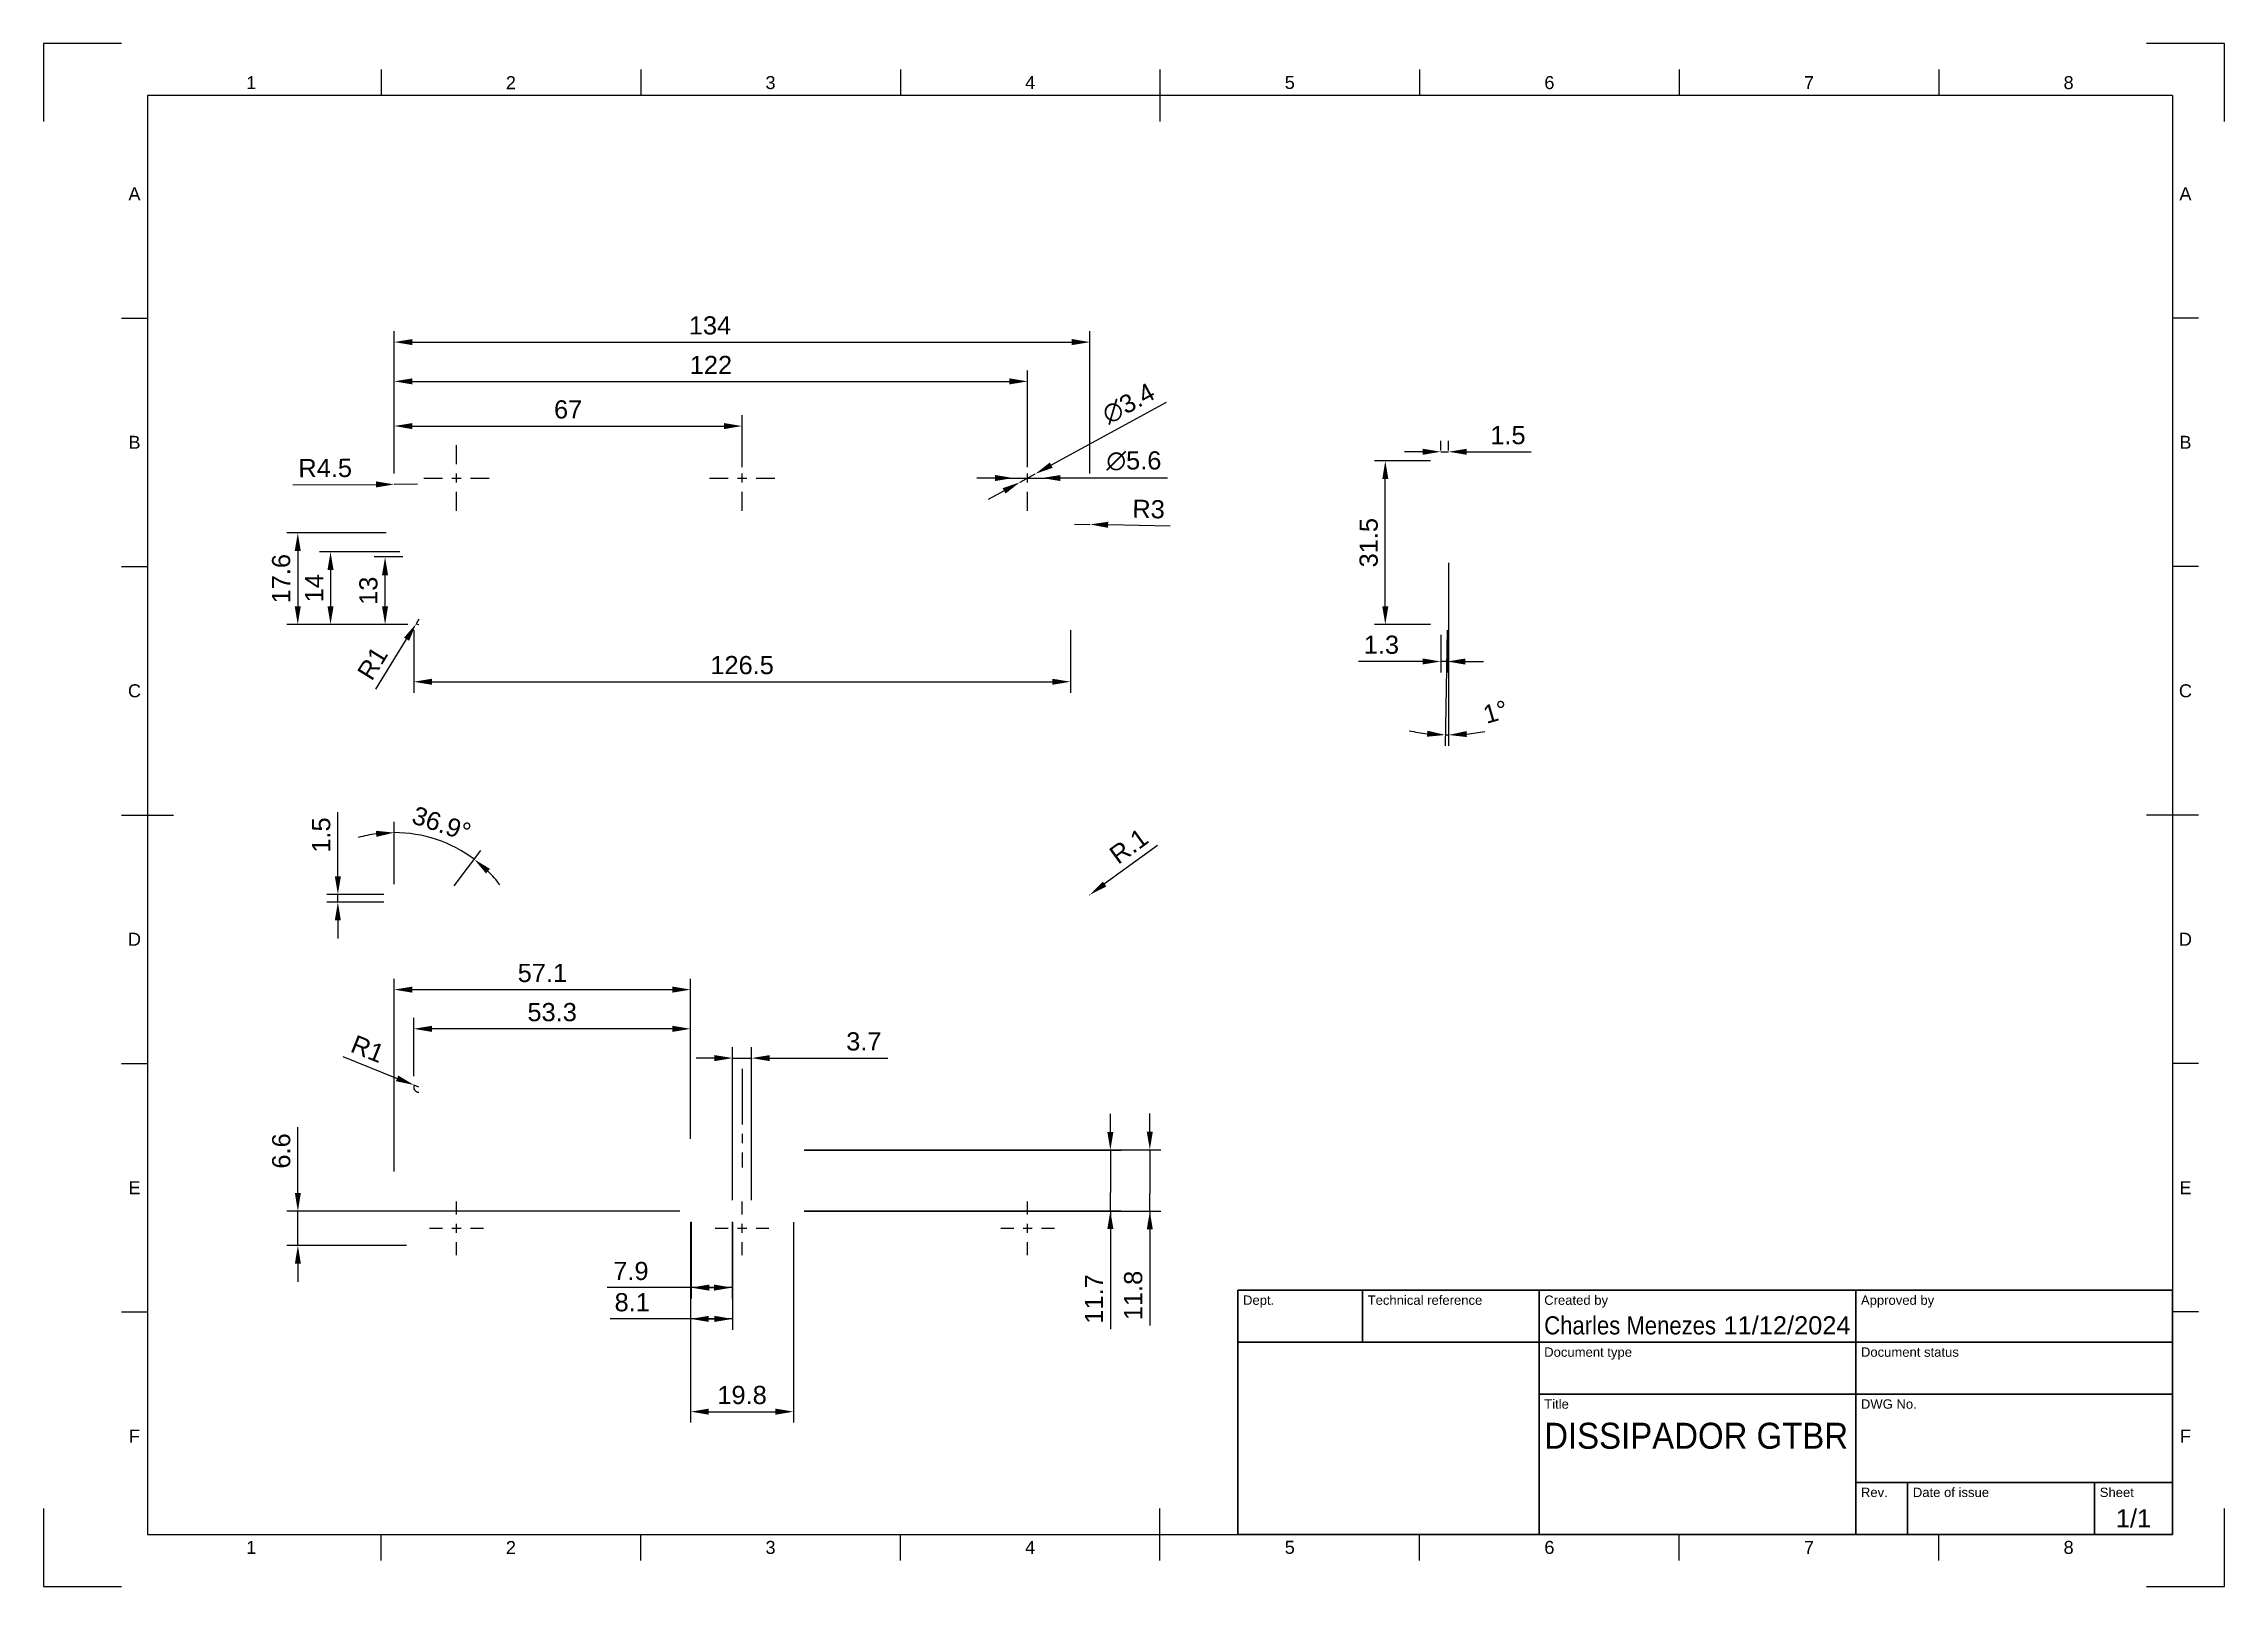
# Paper-space layout 'Folha1' of a CAD drawing. Header units: millimetres. Extents: x 0 to 420, y 0 to 297.
import ezdxf
from ezdxf.enums import TextEntityAlignment as Align

# ---------------------------------------------------------------- set-up
doc = ezdxf.new("R2010")
doc.units = ezdxf.units.MM
doc.header["$LTSCALE"] = 0.75
doc.linetypes.add('CENTER2', pattern=[28.575, 19.05, -3.175, 3.175, -3.175])
for name, color, linetype, lineweight in [('BORDER', 7, 'Continuous', 25), ('FD_Dimensions', 7, 'Continuous', 25), ('Smart Centers', 7, 'CENTER2', 25), ('TITLEBLOCK', 7, 'Continuous', 35)]:
    doc.layers.add(name, color=color, linetype=linetype, lineweight=lineweight)
doc.styles.add('FusionTitle', font='arial.ttf')
doc.styles.get("Standard").update_dxf_attribs({"font": 'arial.ttf'})
doc.dimstyles.new('Dim-ISO-25', dxfattribs={"dimtxt": 3.5, "dimasz": 3.5, "dimexe": 2.1, "dimexo": 2.1, "dimgap": 1.4, "dimtad": 1, "dimdec": 1, "dimzin": 12, "dimdsep": 46, "dimtxsty": 'Standard', "dimcen": 0, "dimadec": 1, "dimazin": 3, "dimtp": 0.1, "dimtm": 0.1, "dimtfac": 0.714286, "dimtdec": 1, "dimtmove": 0, "dimatfit": 3, "dimfxl": 1, "dimtzin": 12, "dimarcsym": 0})

# ---------------------------------------------------------------- blocks, each defined once
blk = doc.blocks.new('ISO_A3_SHEET')
at = {"layer": 'BORDER'}
for p, q in [((65, 292), (65, 287)), ((115, 292), (115, 287)), ((165, 292), (165, 287)), ((215, 292), (215, 282)), ((265, 292), (265, 287)), ((315, 292), (315, 287)), ((365, 292), (365, 287)), ((410, 287), (20, 287)), ((20, 287), (20, 10)), ((410, 287), (410, 10)), ((15, 244.16666), (20, 244.16666)), ((415, 244.16666), (410, 244.16666)), ((15, 196.33333), (20, 196.33333)), ((415, 196.33333), (410, 196.33333)), ((15, 148.5), (25, 148.5)), ((415, 148.5), (405, 148.5)), ((15, 100.66667), (20, 100.66667)), ((415, 100.66667), (410, 100.66667)), ((15, 52.83334), (20, 52.83334)), ((415, 52.83334), (410, 52.83334)), ((215, 5), (215, 15)), ((20, 10), (410, 10)), ((65, 5), (65, 10)), ((115, 5), (115, 10)), ((165, 5), (165, 10)), ((265, 5), (265, 10)), ((315, 5), (315, 10)), ((365, 5), (365, 10))]:
    blk.add_line(p, q, dxfattribs=at)
at = {"layer": 'Defpoints'}
for p, q in [((15, 297), (0, 297)), ((0, 297), (0, 282)), ((420, 297), (405, 297)), ((420, 282), (420, 297)), ((0, 15), (0, 0)), ((420, 0), (420, 15)), ((0, 0), (15, 0)), ((405, 0), (420, 0))]:
    blk.add_line(p, q, dxfattribs=at)
at = {"layer": 'BORDER', "style": 'FusionTitle'}
for s, p in [('1', (40, 289.5)), ('2', (90, 289.5)), ('3', (140, 289.5)), ('4', (190, 289.5)), ('5', (240, 289.5)), ('6', (290, 289.5)), ('7', (340, 289.5)), ('8', (390, 289.5)), ('A', (17.5, 268.08333)), ('A', (412.5, 268.08333)), ('B', (17.5, 220.25)), ('B', (412.5, 220.25)), ('C', (17.5, 172.41667)), ('C', (412.5, 172.41667)), ('D', (17.5, 124.58334)), ('D', (412.5, 124.58334)), ('E', (17.5, 76.75001)), ('E', (412.5, 76.75001)), ('F', (17.5, 28.91668)), ('F', (412.5, 28.91668)), ('1', (40, 7.5)), ('2', (90, 7.5)), ('3', (140, 7.5)), ('4', (190, 7.5)), ('5', (240, 7.5)), ('6', (290, 7.5)), ('7', (340, 7.5)), ('8', (390, 7.5))]:
    blk.add_text(s, height=2.5, dxfattribs=at).set_placement(p, align=Align.MIDDLE)
blk = doc.blocks.new('ISO_TITLEBLOCK')
at = {"layer": 'TITLEBLOCK'}
for p, q in [((0, 47), (-180, 47)), ((-180, 47), (-180, 0)), ((-156, 37), (-156, 47)), ((-122, 0), (-122, 47)), ((-61, 0), (-61, 47)), ((0, 0), (0, 47)), ((-180, 37), (0, 37)), ((-122, 27), (0, 27)), ((-61, 10), (0, 10)), ((-51, 0), (-51, 10)), ((-15, 0), (-15, 10)), ((-180, 0), (0, 0))]:
    blk.add_line(p, q, dxfattribs=at)
at = {"layer": 'TITLEBLOCK', "style": 'FusionTitle'}
for s, p in [('Dept.', (-179, 46)), ('Technical reference', (-155, 46)), ('Created by', (-121, 46)), ('Approved by', (-60, 46)), ('Document type', (-121, 36)), ('Document status', (-60, 36)), ('Title', (-121, 26)), ('DWG No.', (-60, 26)), ('Rev.', (-60, 9)), ('Date of issue', (-50, 9)), ('Sheet', (-14, 9))]:
    blk.add_text(s, height=1.8, dxfattribs=at).set_placement(p, align=Align.TOP_LEFT)
for tag, height, p in [('DEPT', 3.5, (-179, 42)), ('TECHNICAL_REFERENCE', 3.5, (-155, 42)), ('CREATED_BY', 3.5, (-121, 42)), ('APPROVED_BY', 3.5, (-60, 42)), ('DOCUMENT_TYPE', 3.5, (-121, 32)), ('DOCUMENT_STATUS', 3.5, (-60, 32)), ('TITLE_1', 5, (-121, 21.5)), ('TITLE_2', 5, (-121, 14)), ('TITLE_3', 5, (-121, 6.5)), ('DATE_OF_ISSUE', 3.5, (-50, 5))]:
    blk.add_attdef(tag, text='', height=height, dxfattribs=at).set_placement(p, align=Align.TOP_LEFT)
for tag, p in [('CREATED_DATE', (-62, 42)), ('APPROVED_DATE', (-0.99, 42))]:
    blk.add_attdef(tag, text='', height=3.5, dxfattribs=at).set_placement(p, align=Align.TOP_RIGHT)
for tag, height, p in [('DRAWING_NUMBER', 5, (-30.5, 19.75)), ('REV', 3.5, (-56, 4.85)), ('SHEET', 3.5, (-7.5, 4.85))]:
    blk.add_attdef(tag, text='', height=height, dxfattribs=at).set_placement(p, align=Align.TOP_CENTER)
blk = doc.blocks.new('*D33')
at = {"layer": 'Defpoints', "color": 0, "transparency": 16777216}
for p in [(201.52, 239.54), (67.52, 212.17), (201.52, 212.17)]:
    blk.add_point(p, dxfattribs=at)
at = {"layer": 'FD_Dimensions', "color": 0, "lineweight": -2, "transparency": 16777216}
for p, q in [((67.52, 214.27), (67.52, 241.64)), ((71.02, 239.54), (198.02, 239.54)), ((201.52, 214.27), (201.52, 241.64))]:
    blk.add_line(p, q, dxfattribs=at)
at = {"layer": 'FD_Dimensions', "color": 0, "transparency": 16777216}
for points in [[(71.02, 240.13), (71.02, 238.96), (67.52, 239.54)], [(198.02, 240.13), (198.02, 238.96), (201.52, 239.54)]]:
    blk.add_solid(points, dxfattribs=at)
at = {"layer": 'FD_Dimensions', "color": 0, "transparency": 16777216, "insert": (128.34, 242.73), "char_height": 3.5, "attachment_point": 5}
blk.add_mtext('134', dxfattribs=at)
blk = doc.blocks.new('*D34')
at = {"layer": 'Defpoints', "color": 0, "transparency": 16777216}
for p in [(258.4, 216.67), (269.19, 216.67), (269.19, 185.17)]:
    blk.add_point(p, dxfattribs=at)
at = {"layer": 'FD_Dimensions', "color": 0, "lineweight": -2, "transparency": 16777216}
for p, q in [((267.09, 216.67), (256.3, 216.67)), ((258.4, 188.67), (258.4, 213.17)), ((267.09, 185.17), (256.3, 185.17))]:
    blk.add_line(p, q, dxfattribs=at)
at = {"layer": 'FD_Dimensions', "color": 0, "transparency": 16777216}
for points in [[(257.82, 213.17), (258.98, 213.17), (258.4, 216.67)], [(257.82, 188.67), (258.98, 188.67), (258.4, 185.17)]]:
    blk.add_solid(points, dxfattribs=at)
at = {"layer": 'FD_Dimensions', "color": 0, "transparency": 16777216, "insert": (255.21, 200.92), "char_height": 3.5, "attachment_point": 5, "rotation": 90}
blk.add_mtext('31.5', dxfattribs=at)
blk = doc.blocks.new('*D35')
at = {"layer": 'Defpoints', "color": 0, "transparency": 16777216}
for p in [(56.67, 133.2), (67.62, 133.2), (67.62, 131.7)]:
    blk.add_point(p, dxfattribs=at)
at = {"layer": 'FD_Dimensions', "color": 0, "lineweight": -2, "transparency": 16777216}
for p, q in [((56.67, 136.7), (56.67, 149.07)), ((65.52, 133.2), (54.57, 133.2)), ((65.52, 131.7), (54.57, 131.7)), ((56.67, 131.7), (56.67, 133.2)), ((56.67, 128.2), (56.67, 124.7))]:
    blk.add_line(p, q, dxfattribs=at)
at = {"layer": 'FD_Dimensions', "color": 0, "transparency": 16777216}
for points in [[(56.08, 136.7), (57.25, 136.7), (56.67, 133.2)], [(56.08, 128.2), (57.25, 128.2), (56.67, 131.7)]]:
    blk.add_solid(points, dxfattribs=at)
at = {"layer": 'FD_Dimensions', "color": 0, "transparency": 16777216, "insert": (53.48, 144.64), "char_height": 3.5, "attachment_point": 5, "rotation": 90}
blk.add_mtext('1.5', dxfattribs=at)
blk = doc.blocks.new('*D37')
at = {"layer": 'Defpoints', "color": 0, "transparency": 16777216}
for p in [(186.72, 213.37), (192.32, 213.37)]:
    blk.add_point(p, dxfattribs=at)
at = {"layer": 'FD_Dimensions', "color": 0, "lineweight": -2, "transparency": 16777216}
for p, q in [((183.22, 213.37), (179.72, 213.37)), ((186.72, 213.37), (192.32, 213.37)), ((216.47, 213.36), (195.82, 213.37))]:
    blk.add_line(p, q, dxfattribs=at)
at = {"layer": 'FD_Dimensions', "color": 0, "transparency": 16777216}
for points in [[(183.22, 213.96), (183.22, 212.79), (186.72, 213.37)], [(195.82, 213.95), (195.82, 212.79), (192.32, 213.37)]]:
    blk.add_solid(points, dxfattribs=at)
at = {"layer": 'FD_Dimensions', "color": 0, "transparency": 16777216, "insert": (209.98, 216.65), "char_height": 3.5, "attachment_point": 5, "rotation": 359.9843}
blk.add_mtext('∅5.6', dxfattribs=at)
blk = doc.blocks.new('*D40')
at = {"layer": 'Defpoints', "color": 0, "transparency": 16777216}
for p in [(71.74, 185.32), (72.27, 186.17)]:
    blk.add_point(p, dxfattribs=at)
at = {"layer": 'FD_Dimensions', "color": 0, "lineweight": -2, "transparency": 16777216}
for p, q in [((72.27, 186.17), (71.74, 185.32)), ((63.99, 172.75), (69.91, 182.34))]:
    blk.add_line(p, q, dxfattribs=at)
blk.add_arc((72.27, 186.17), 1, 238.3218, 270, dxfattribs=at)
at = {"layer": 'FD_Dimensions', "color": 0, "transparency": 16777216}
blk.add_solid([(69.41, 182.65), (70.4, 182.04), (71.74, 185.32)], dxfattribs=at)
at = {"layer": 'FD_Dimensions', "color": 0, "transparency": 16777216, "insert": (63.34, 177.72), "char_height": 3.5, "attachment_point": 5, "rotation": 58.3218}
blk.add_mtext('R1', dxfattribs=at)
blk = doc.blocks.new('*D42')
at = {"layer": 'Defpoints', "color": 0, "transparency": 16777216}
for p in [(71.34, 96.51), (72.27, 96.13)]:
    blk.add_point(p, dxfattribs=at)
at = {"layer": 'FD_Dimensions', "color": 0, "lineweight": -2, "transparency": 16777216}
for p, q in [((57.63, 101.99), (68.09, 97.8)), ((72.27, 96.13), (71.34, 96.51))]:
    blk.add_line(p, q, dxfattribs=at)
blk.add_arc((72.27, 96.13), 1, 158.2075, 270, dxfattribs=at)
at = {"layer": 'FD_Dimensions', "color": 0, "transparency": 16777216}
blk.add_solid([(68.31, 98.35), (67.87, 97.26), (71.34, 96.51)], dxfattribs=at)
at = {"layer": 'FD_Dimensions', "color": 0, "transparency": 16777216, "insert": (62.41, 103.48), "char_height": 3.5, "attachment_point": 5, "rotation": 338.2075}
blk.add_mtext('R1', dxfattribs=at)
blk = doc.blocks.new('*D43')
at = {"layer": 'Defpoints', "color": 0, "transparency": 16777216}
for p in [(189.52, 231.98), (67.52, 212.17), (189.52, 213.37)]:
    blk.add_point(p, dxfattribs=at)
at = {"layer": 'FD_Dimensions', "color": 0, "lineweight": -2, "transparency": 16777216}
for p, q in [((67.52, 214.27), (67.52, 234.08)), ((71.02, 231.98), (186.02, 231.98)), ((189.52, 215.47), (189.52, 234.08))]:
    blk.add_line(p, q, dxfattribs=at)
at = {"layer": 'FD_Dimensions', "color": 0, "transparency": 16777216}
for points in [[(71.02, 232.56), (71.02, 231.4), (67.52, 231.98)], [(186.02, 232.56), (186.02, 231.4), (189.52, 231.98)]]:
    blk.add_solid(points, dxfattribs=at)
at = {"layer": 'FD_Dimensions', "color": 0, "transparency": 16777216, "insert": (128.52, 235.14), "char_height": 3.5, "attachment_point": 5}
blk.add_mtext('122', dxfattribs=at)
blk = doc.blocks.new('*D44')
at = {"layer": 'Defpoints', "color": 0, "transparency": 16777216}
for p in [(134.52, 223.38), (67.52, 212.17), (134.52, 213.37)]:
    blk.add_point(p, dxfattribs=at)
at = {"layer": 'FD_Dimensions', "color": 0, "lineweight": -2, "transparency": 16777216}
for p, q in [((67.52, 214.27), (67.52, 225.48)), ((71.02, 223.38), (131.02, 223.38)), ((134.52, 215.47), (134.52, 225.48))]:
    blk.add_line(p, q, dxfattribs=at)
at = {"layer": 'FD_Dimensions', "color": 0, "transparency": 16777216}
for points in [[(71.02, 223.96), (71.02, 222.79), (67.52, 223.38)], [(131.02, 223.96), (131.02, 222.79), (134.52, 223.38)]]:
    blk.add_solid(points, dxfattribs=at)
at = {"layer": 'FD_Dimensions', "color": 0, "transparency": 16777216, "insert": (101.02, 226.56), "char_height": 3.5, "attachment_point": 5}
blk.add_mtext('67', dxfattribs=at)
blk = doc.blocks.new('*D47')
at = {"layer": 'Defpoints', "color": 0, "transparency": 16777216}
for p in [(71.27, 186.17), (197.77, 186.17), (197.77, 174.15)]:
    blk.add_point(p, dxfattribs=at)
at = {"layer": 'FD_Dimensions', "color": 0, "lineweight": -2, "transparency": 16777216}
for p, q in [((71.27, 184.07), (71.27, 172.05)), ((197.77, 184.07), (197.77, 172.05)), ((74.77, 174.15), (194.27, 174.15))]:
    blk.add_line(p, q, dxfattribs=at)
at = {"layer": 'FD_Dimensions', "color": 0, "transparency": 16777216}
for points in [[(74.77, 174.73), (74.77, 173.57), (71.27, 174.15)], [(194.27, 174.73), (194.27, 173.57), (197.77, 174.15)]]:
    blk.add_solid(points, dxfattribs=at)
at = {"layer": 'FD_Dimensions', "color": 0, "transparency": 16777216, "insert": (134.52, 177.34), "char_height": 3.5, "attachment_point": 5}
blk.add_mtext('126.5', dxfattribs=at)
blk = doc.blocks.new('*D48')
at = {"layer": 'Defpoints', "color": 0, "transparency": 16777216}
for p in [(124.61, 72.22), (144.43, 72.22), (144.43, 33.63)]:
    blk.add_point(p, dxfattribs=at)
at = {"layer": 'FD_Dimensions', "color": 0, "lineweight": -2, "transparency": 16777216}
for p, q in [((124.61, 70.12), (124.61, 31.53)), ((144.43, 70.12), (144.43, 31.53)), ((128.11, 33.63), (140.93, 33.63))]:
    blk.add_line(p, q, dxfattribs=at)
at = {"layer": 'FD_Dimensions', "color": 0, "transparency": 16777216}
for points in [[(128.11, 34.22), (128.11, 33.05), (124.61, 33.63)], [(140.93, 34.22), (140.93, 33.05), (144.43, 33.63)]]:
    blk.add_solid(points, dxfattribs=at)
at = {"layer": 'FD_Dimensions', "color": 0, "transparency": 16777216, "insert": (134.52, 36.82), "char_height": 3.5, "attachment_point": 5}
blk.add_mtext('19.8', dxfattribs=at)
blk = doc.blocks.new('*D51')
at = {"layer": 'Defpoints', "color": 0, "transparency": 16777216}
for p in [(136.36, 101.7), (132.68, 72.22), (136.36, 72.22)]:
    blk.add_point(p, dxfattribs=at)
at = {"layer": 'FD_Dimensions', "color": 0, "lineweight": -2, "transparency": 16777216}
for p, q in [((129.18, 101.7), (125.68, 101.7)), ((132.68, 74.32), (132.68, 103.8)), ((132.68, 101.7), (136.36, 101.7)), ((136.36, 74.32), (136.36, 103.8)), ((139.86, 101.7), (162.56, 101.7))]:
    blk.add_line(p, q, dxfattribs=at)
at = {"layer": 'FD_Dimensions', "color": 0, "transparency": 16777216}
for points in [[(129.18, 102.28), (129.18, 101.11), (132.68, 101.7)], [(139.86, 102.28), (139.86, 101.11), (136.36, 101.7)]]:
    blk.add_solid(points, dxfattribs=at)
at = {"layer": 'FD_Dimensions', "color": 0, "transparency": 16777216, "insert": (157.97, 104.89), "char_height": 3.5, "attachment_point": 5}
blk.add_mtext('3.7', dxfattribs=at)
blk = doc.blocks.new('*U372')
at = {"layer": 'Smart Centers', "color": 0, "ltscale": 0.75, "transparency": 16777216}
for p, q in [((0, 2.68), (0, 6.3)), ((-6.3, 0), (-2.68, 0)), ((2.68, 0), (6.3, 0)), ((0, -6.3), (0, -2.68))]:
    blk.add_line(p, q, dxfattribs=at)
at = {"layer": 'Smart Centers', "color": 0, "linetype": 'Continuous', "ltscale": 0.75, "transparency": 16777216}
for p, q in [((-0.89, 0), (0.89, 0)), ((0, -0.89), (0, 0.89))]:
    blk.add_line(p, q, dxfattribs=at)
blk = doc.blocks.new('*U373')
at = {"layer": 'Smart Centers', "color": 0, "ltscale": 0.75, "transparency": 16777216}
for p, q in [((0, 2.68), (0, 6.3)), ((-6.3, 0), (-2.68, 0)), ((2.68, 0), (6.3, 0)), ((0, -6.3), (0, -2.68))]:
    blk.add_line(p, q, dxfattribs=at)
at = {"layer": 'Smart Centers', "color": 0, "linetype": 'Continuous', "ltscale": 0.75, "transparency": 16777216}
for p, q in [((-0.89, 0), (0.89, 0)), ((0, -0.89), (0, 0.89))]:
    blk.add_line(p, q, dxfattribs=at)
blk = doc.blocks.new('*U374')
at = {"layer": 'Smart Centers', "color": 0, "ltscale": 0.75, "transparency": 16777216}
for p, q in [((0, 2.68), (0, 6.3)), ((-6.3, 0), (-2.68, 0)), ((2.68, 0), (6.3, 0)), ((0, -6.3), (0, -2.68))]:
    blk.add_line(p, q, dxfattribs=at)
at = {"layer": 'Smart Centers', "color": 0, "linetype": 'Continuous', "ltscale": 0.75, "transparency": 16777216}
for p, q in [((-0.89, 0), (0.89, 0)), ((0, -0.89), (0, 0.89))]:
    blk.add_line(p, q, dxfattribs=at)
blk = doc.blocks.new('*D375')
at = {"layer": 'Defpoints', "color": 0, "transparency": 16777216}
for p in [(198.52, 204.51), (201.52, 204.44)]:
    blk.add_point(p, dxfattribs=at)
at = {"layer": 'FD_Dimensions', "color": 0, "lineweight": -2, "transparency": 16777216}
for p, q in [((198.52, 204.51), (201.52, 204.44)), ((216.96, 204.1), (205.02, 204.36))]:
    blk.add_line(p, q, dxfattribs=at)
at = {"layer": 'FD_Dimensions', "color": 0, "transparency": 16777216}
blk.add_solid([(205.03, 204.95), (205, 203.78), (201.52, 204.44)], dxfattribs=at)
at = {"layer": 'FD_Dimensions', "color": 0, "transparency": 16777216, "insert": (212.81, 207.38), "char_height": 3.5, "attachment_point": 5, "rotation": 358.712}
blk.add_mtext('R3', dxfattribs=at)
blk = doc.blocks.new('*D376')
at = {"layer": 'Defpoints', "color": 0, "transparency": 16777216}
for p in [(201.42, 133.1), (201.5, 133.16)]:
    blk.add_point(p, dxfattribs=at)
at = {"layer": 'FD_Dimensions', "color": 0, "lineweight": -2, "transparency": 16777216}
for p, q in [((214.54, 142.65), (204.33, 135.22)), ((201.42, 133.1), (201.5, 133.16))]:
    blk.add_line(p, q, dxfattribs=at)
at = {"layer": 'FD_Dimensions', "color": 0, "transparency": 16777216}
blk.add_solid([(203.99, 135.69), (204.67, 134.75), (201.5, 133.16)], dxfattribs=at)
at = {"layer": 'FD_Dimensions', "color": 0, "transparency": 16777216, "insert": (208.99, 142.52), "char_height": 3.5, "attachment_point": 5, "rotation": 36.0636}
blk.add_mtext('R.1', dxfattribs=at)
blk = doc.blocks.new('*D377')
at = {"layer": 'Defpoints', "color": 0, "transparency": 16777216}
for p in [(78.2, 142.79), (67.52, 133.1), (67.52, 131.8), (76.72, 131.7), (77.84, 133.2)]:
    blk.add_point(p, dxfattribs=at)
at = {"layer": 'FD_Dimensions', "color": 0, "lineweight": -2, "transparency": 16777216}
for p, q in [((67.52, 135.2), (67.52, 147.21)), ((79.1, 134.88), (84.19, 141.66))]:
    blk.add_line(p, q, dxfattribs=at)
for start, end in [(97.8154, 105.6308), (53.1301, 90), (37.4993, 45.3147)]:
    blk.add_arc((67.52, 119.43), 25.68, start, end, dxfattribs=at)
at = {"layer": 'FD_Dimensions', "color": 0, "transparency": 16777216}
for points in [[(63.99, 145.46), (64.07, 144.29), (67.52, 145.11)], [(85.2, 137.25), (85.96, 138.13), (82.93, 139.98)]]:
    blk.add_solid(points, dxfattribs=at)
at = {"layer": 'FD_Dimensions', "color": 0, "transparency": 16777216, "insert": (76.65, 146.82), "char_height": 3.5, "attachment_point": 5, "rotation": 341.5651}
blk.add_mtext('36.9°', dxfattribs=at)
blk = doc.blocks.new('*D378')
at = {"layer": 'Defpoints', "color": 0, "transparency": 16777216}
for p in [(270.59, 218.43), (269.09, 216.57), (270.59, 216.57)]:
    blk.add_point(p, dxfattribs=at)
at = {"layer": 'FD_Dimensions', "color": 0, "lineweight": -2, "transparency": 16777216}
for p, q in [((265.59, 218.43), (262.09, 218.43)), ((269.09, 218.67), (269.09, 220.53)), ((269.09, 218.43), (270.59, 218.43)), ((270.59, 218.67), (270.59, 220.53)), ((274.09, 218.43), (286.46, 218.43))]:
    blk.add_line(p, q, dxfattribs=at)
at = {"layer": 'FD_Dimensions', "color": 0, "transparency": 16777216}
for points in [[(265.59, 219.01), (265.59, 217.84), (269.09, 218.43)], [(274.09, 219.01), (274.09, 217.84), (270.59, 218.43)]]:
    blk.add_solid(points, dxfattribs=at)
at = {"layer": 'FD_Dimensions', "color": 0, "transparency": 16777216, "insert": (282.02, 221.61), "char_height": 3.5, "attachment_point": 5}
blk.add_mtext('1.5', dxfattribs=at)
blk = doc.blocks.new('*D379')
at = {"layer": 'Defpoints', "color": 0, "transparency": 16777216}
for p in [(269.09, 185.27), (270.34, 185.27), (270.33, 178.05)]:
    blk.add_point(p, dxfattribs=at)
at = {"layer": 'FD_Dimensions', "color": 0, "lineweight": -2, "transparency": 16777216}
for p, q in [((269.09, 183.17), (269.07, 175.95)), ((270.34, 183.17), (270.33, 175.95)), ((265.58, 178.06), (253.23, 178.08)), ((270.33, 178.05), (269.08, 178.05)), ((273.83, 178.05), (277.33, 178.04))]:
    blk.add_line(p, q, dxfattribs=at)
at = {"layer": 'FD_Dimensions', "color": 0, "transparency": 16777216}
for points in [[(265.58, 178.64), (265.58, 177.48), (269.08, 178.05)], [(273.83, 178.63), (273.83, 177.46), (270.33, 178.05)]]:
    blk.add_solid(points, dxfattribs=at)
at = {"layer": 'FD_Dimensions', "color": 0, "transparency": 16777216, "insert": (257.65, 181.26), "char_height": 3.5, "attachment_point": 5, "rotation": 359.9183}
blk.add_mtext('1.3', dxfattribs=at)
blk = doc.blocks.new('*D380')
at = {"layer": 'Defpoints', "color": 0, "transparency": 16777216}
for p in [(270.59, 212.17), (270.59, 204.51), (270.57, 198.2), (270.36, 186.17), (270.17, 163.91)]:
    blk.add_point(p, dxfattribs=at)
at = {"layer": 'FD_Dimensions', "color": 0, "lineweight": -2, "transparency": 16777216}
for p, q in [((270.59, 197.07), (270.59, 161.81)), ((270.32, 184.07), (269.92, 161.81))]:
    blk.add_line(p, q, dxfattribs=at)
for start, end in [(257.5989, 263.2879), (268.977, 270), (275.689, 281.3781)]:
    blk.add_arc((270.59, 199.17), 35.26, start, end, dxfattribs=at)
at = {"layer": 'FD_Dimensions', "color": 0, "transparency": 16777216}
for points in [[(266.51, 164.73), (266.43, 163.57), (269.96, 163.91)], [(274.11, 163.5), (274.05, 164.66), (270.59, 163.91)]]:
    blk.add_solid(points, dxfattribs=at)
at = {"layer": 'FD_Dimensions', "color": 0, "transparency": 16777216, "insert": (279.63, 168.36), "char_height": 3.5, "attachment_point": 5, "rotation": 16.3481}
blk.add_mtext('1°', dxfattribs=at)
blk = doc.blocks.new('*D381')
at = {"layer": 'Defpoints', "color": 0, "transparency": 16777216}
for p in [(65.76, 198.17), (71.27, 198.17), (72.27, 185.17)]:
    blk.add_point(p, dxfattribs=at)
at = {"layer": 'FD_Dimensions', "color": 0, "lineweight": -2, "transparency": 16777216}
for p, q in [((69.17, 198.17), (63.66, 198.17)), ((65.76, 188.67), (65.76, 194.67)), ((70.17, 185.17), (63.66, 185.17))]:
    blk.add_line(p, q, dxfattribs=at)
at = {"layer": 'FD_Dimensions', "color": 0, "transparency": 16777216}
for points in [[(65.18, 194.67), (66.34, 194.67), (65.76, 198.17)], [(65.18, 188.67), (66.34, 188.67), (65.76, 185.17)]]:
    blk.add_solid(points, dxfattribs=at)
at = {"layer": 'FD_Dimensions', "color": 0, "transparency": 16777216, "insert": (62.57, 191.67), "char_height": 3.5, "attachment_point": 5, "rotation": 90}
blk.add_mtext('13', dxfattribs=at)
blk = doc.blocks.new('*D382')
at = {"layer": 'Defpoints', "color": 0, "transparency": 16777216}
for p in [(70.7, 199.17), (55.26, 185.17), (72.27, 185.17)]:
    blk.add_point(p, dxfattribs=at)
at = {"layer": 'FD_Dimensions', "color": 0, "lineweight": -2, "transparency": 16777216}
for p, q in [((68.6, 199.17), (53.16, 199.17)), ((55.26, 195.67), (55.26, 188.67)), ((70.17, 185.17), (53.16, 185.17))]:
    blk.add_line(p, q, dxfattribs=at)
at = {"layer": 'FD_Dimensions', "color": 0, "transparency": 16777216}
for points in [[(54.67, 195.67), (55.84, 195.67), (55.26, 199.17)], [(54.67, 188.67), (55.84, 188.67), (55.26, 185.17)]]:
    blk.add_solid(points, dxfattribs=at)
at = {"layer": 'FD_Dimensions', "color": 0, "transparency": 16777216, "insert": (52.1, 192.17), "char_height": 3.5, "attachment_point": 5, "rotation": 90}
blk.add_mtext('14', dxfattribs=at)
blk = doc.blocks.new('*D383')
at = {"layer": 'Defpoints', "color": 0, "transparency": 16777216}
for p in [(68.06, 202.8), (48.95, 185.17), (72.27, 185.17)]:
    blk.add_point(p, dxfattribs=at)
at = {"layer": 'FD_Dimensions', "color": 0, "lineweight": -2, "transparency": 16777216}
for p, q in [((65.96, 202.8), (46.85, 202.8)), ((48.95, 199.3), (48.95, 188.67)), ((70.17, 185.17), (46.85, 185.17))]:
    blk.add_line(p, q, dxfattribs=at)
at = {"layer": 'FD_Dimensions', "color": 0, "transparency": 16777216}
for points in [[(48.36, 199.3), (49.53, 199.3), (48.95, 202.8)], [(48.36, 188.67), (49.53, 188.67), (48.95, 185.17)]]:
    blk.add_solid(points, dxfattribs=at)
at = {"layer": 'FD_Dimensions', "color": 0, "transparency": 16777216, "insert": (45.76, 193.99), "char_height": 3.5, "attachment_point": 5, "rotation": 90}
blk.add_mtext('17.6', dxfattribs=at)
blk = doc.blocks.new('*D384')
at = {"layer": 'Defpoints', "color": 0, "transparency": 16777216}
for p in [(67.52, 212.15), (72.02, 212.17)]:
    blk.add_point(p, dxfattribs=at)
at = {"layer": 'FD_Dimensions', "color": 0, "lineweight": -2, "transparency": 16777216}
for p, q in [((47.97, 212.07), (64.02, 212.14)), ((72.02, 212.17), (67.52, 212.15))]:
    blk.add_line(p, q, dxfattribs=at)
at = {"layer": 'FD_Dimensions', "color": 0, "transparency": 16777216}
blk.add_solid([(64.02, 212.72), (64.02, 211.56), (67.52, 212.15)], dxfattribs=at)
at = {"layer": 'FD_Dimensions', "color": 0, "transparency": 16777216, "insert": (54.23, 215.28), "char_height": 3.5, "attachment_point": 5, "rotation": 0.2299}
blk.add_mtext('R4.5', dxfattribs=at)
blk = doc.blocks.new('*D385')
at = {"layer": 'Defpoints', "color": 0, "transparency": 16777216}
for p in [(188.05, 212.57), (190.99, 214.17)]:
    blk.add_point(p, dxfattribs=at)
at = {"layer": 'FD_Dimensions', "color": 0, "lineweight": -2, "transparency": 16777216}
for p, q in [((216.21, 227.93), (194.06, 215.85)), ((184.98, 210.89), (181.9, 209.22)), ((188.05, 212.57), (190.99, 214.17))]:
    blk.add_line(p, q, dxfattribs=at)
at = {"layer": 'FD_Dimensions', "color": 0, "transparency": 16777216}
for points in [[(193.78, 216.36), (194.34, 215.34), (190.99, 214.17)], [(184.7, 211.41), (185.26, 210.38), (188.05, 212.57)]]:
    blk.add_solid(points, dxfattribs=at)
at = {"layer": 'FD_Dimensions', "color": 0, "transparency": 16777216, "insert": (208.95, 227.71), "char_height": 3.5, "attachment_point": 5, "rotation": 28.6029}
blk.add_mtext('∅3.4', dxfattribs=at)
blk = doc.blocks.new('*D387')
at = {"layer": 'Defpoints', "color": 0, "transparency": 16777216}
for p in [(71.27, 107.34), (71.27, 96.13), (124.61, 84.05)]:
    blk.add_point(p, dxfattribs=at)
at = {"layer": 'FD_Dimensions', "color": 0, "lineweight": -2, "transparency": 16777216}
for p, q in [((71.27, 98.23), (71.27, 109.44)), ((124.61, 86.15), (124.61, 109.44)), ((121.11, 107.34), (74.77, 107.34))]:
    blk.add_line(p, q, dxfattribs=at)
at = {"layer": 'FD_Dimensions', "color": 0, "transparency": 16777216}
for points in [[(74.77, 107.92), (74.77, 106.75), (71.27, 107.34)], [(121.11, 107.92), (121.11, 106.75), (124.61, 107.34)]]:
    blk.add_solid(points, dxfattribs=at)
at = {"layer": 'FD_Dimensions', "color": 0, "transparency": 16777216, "insert": (97.94, 110.53), "char_height": 3.5, "attachment_point": 5}
blk.add_mtext('53.3', dxfattribs=at)
blk = doc.blocks.new('*D388')
at = {"layer": 'Defpoints', "color": 0, "transparency": 16777216}
for p in [(124.61, 114.88), (124.61, 84.05), (67.52, 77.79)]:
    blk.add_point(p, dxfattribs=at)
at = {"layer": 'FD_Dimensions', "color": 0, "lineweight": -2, "transparency": 16777216}
for p, q in [((67.52, 79.89), (67.52, 116.98)), ((71.02, 114.88), (121.11, 114.88)), ((124.61, 86.15), (124.61, 116.98))]:
    blk.add_line(p, q, dxfattribs=at)
at = {"layer": 'FD_Dimensions', "color": 0, "transparency": 16777216}
for points in [[(71.02, 115.47), (71.02, 114.3), (67.52, 114.88)], [(121.11, 115.47), (121.11, 114.3), (124.61, 114.88)]]:
    blk.add_solid(points, dxfattribs=at)
at = {"layer": 'FD_Dimensions', "color": 0, "transparency": 16777216, "insert": (96.06, 118.07), "char_height": 3.5, "attachment_point": 5}
blk.add_mtext('57.1', dxfattribs=at)
blk = doc.blocks.new('*D389')
at = {"layer": 'Defpoints', "color": 0, "transparency": 16777216}
for p in [(48.97, 72.22), (124.61, 72.22), (72.02, 65.63)]:
    blk.add_point(p, dxfattribs=at)
at = {"layer": 'FD_Dimensions', "color": 0, "lineweight": -2, "transparency": 16777216}
for p, q in [((48.97, 75.72), (48.97, 88.41)), ((122.51, 72.22), (46.87, 72.22)), ((48.97, 65.63), (48.97, 72.22)), ((69.92, 65.63), (46.87, 65.63)), ((48.97, 62.13), (48.97, 58.63))]:
    blk.add_line(p, q, dxfattribs=at)
at = {"layer": 'FD_Dimensions', "color": 0, "transparency": 16777216}
for points in [[(48.39, 75.72), (49.55, 75.72), (48.97, 72.22)], [(48.39, 62.13), (49.55, 62.13), (48.97, 65.63)]]:
    blk.add_solid(points, dxfattribs=at)
at = {"layer": 'FD_Dimensions', "color": 0, "transparency": 16777216, "insert": (45.78, 83.82), "char_height": 3.5, "attachment_point": 5, "rotation": 90}
blk.add_mtext('6.6', dxfattribs=at)
blk = doc.blocks.new('*U390')
at = {"layer": 'Smart Centers', "color": 0, "ltscale": 0.75, "transparency": 16777216}
blk.add_line((0, 9.5), (0, -9.5), dxfattribs=at)
blk = doc.blocks.new('*U391')
at = {"layer": 'Smart Centers', "color": 0, "ltscale": 0.75, "transparency": 16777216}
for p, q in [((0, 2.68), (0, 5.18)), ((-5.18, 0), (-2.68, 0)), ((2.68, 0), (5.18, 0)), ((0, -5.18), (0, -2.68))]:
    blk.add_line(p, q, dxfattribs=at)
at = {"layer": 'Smart Centers', "color": 0, "linetype": 'Continuous', "ltscale": 0.75, "transparency": 16777216}
for p, q in [((-0.89, 0), (0.89, 0)), ((0, -0.89), (0, 0.89))]:
    blk.add_line(p, q, dxfattribs=at)
blk = doc.blocks.new('*U392')
at = {"layer": 'Smart Centers', "color": 0, "ltscale": 0.75, "transparency": 16777216}
for p, q in [((0, 2.68), (0, 5.17)), ((-5.17, 0), (-2.68, 0)), ((2.68, 0), (5.17, 0)), ((0, -5.17), (0, -2.68))]:
    blk.add_line(p, q, dxfattribs=at)
at = {"layer": 'Smart Centers', "color": 0, "linetype": 'Continuous', "ltscale": 0.75, "transparency": 16777216}
for p, q in [((-0.89, 0), (0.89, 0)), ((0, -0.89), (0, 0.89))]:
    blk.add_line(p, q, dxfattribs=at)
blk = doc.blocks.new('*U393')
at = {"layer": 'Smart Centers', "color": 0, "ltscale": 0.75, "transparency": 16777216}
for p, q in [((0, 2.68), (0, 5.18)), ((-5.18, 0), (-2.68, 0)), ((2.68, 0), (5.18, 0)), ((0, -5.18), (0, -2.68))]:
    blk.add_line(p, q, dxfattribs=at)
at = {"layer": 'Smart Centers', "color": 0, "linetype": 'Continuous', "ltscale": 0.75, "transparency": 16777216}
for p, q in [((-0.89, 0), (0.89, 0)), ((0, -0.89), (0, 0.89))]:
    blk.add_line(p, q, dxfattribs=at)
blk = doc.blocks.new('*D394')
at = {"layer": 'Defpoints', "color": 0, "transparency": 16777216}
for p in [(124.61, 72.22), (132.68, 72.22), (124.61, 51.49)]:
    blk.add_point(p, dxfattribs=at)
at = {"layer": 'FD_Dimensions', "color": 0, "lineweight": -2, "transparency": 16777216}
for p, q in [((124.61, 70.12), (124.61, 49.39)), ((132.68, 70.12), (132.68, 49.39)), ((121.11, 51.49), (109.11, 51.49)), ((124.61, 51.49), (121.11, 51.49)), ((132.68, 51.49), (124.61, 51.49)), ((129.18, 51.49), (125.68, 51.49)), ((128.11, 51.49), (131.61, 51.49))]:
    blk.add_line(p, q, dxfattribs=at)
at = {"layer": 'FD_Dimensions', "color": 0, "transparency": 16777216}
for points in [[(128.11, 52.08), (128.11, 50.91), (124.61, 51.49)], [(129.18, 52.08), (129.18, 50.91), (132.68, 51.49)]]:
    blk.add_solid(points, dxfattribs=at)
at = {"layer": 'FD_Dimensions', "color": 0, "transparency": 16777216, "insert": (113.36, 54.68), "char_height": 3.5, "attachment_point": 5}
blk.add_mtext('8.1', dxfattribs=at)
blk = doc.blocks.new('*D395')
at = {"layer": 'Defpoints', "color": 0, "transparency": 16777216}
for p in [(124.69, 72.3), (132.6, 72.3), (124.69, 57.52)]:
    blk.add_point(p, dxfattribs=at)
at = {"layer": 'FD_Dimensions', "color": 0, "lineweight": -2, "transparency": 16777216}
for p, q in [((124.69, 70.2), (124.69, 55.42)), ((132.6, 70.2), (132.6, 55.42)), ((121.19, 57.52), (108.54, 57.52)), ((124.69, 57.52), (121.19, 57.52)), ((132.6, 57.52), (124.69, 57.52)), ((129.1, 57.52), (125.6, 57.52)), ((128.19, 57.52), (131.69, 57.52))]:
    blk.add_line(p, q, dxfattribs=at)
at = {"layer": 'FD_Dimensions', "color": 0, "transparency": 16777216}
for points in [[(128.19, 58.1), (128.19, 56.93), (124.69, 57.52)], [(129.1, 58.1), (129.1, 56.93), (132.6, 57.52)]]:
    blk.add_solid(points, dxfattribs=at)
at = {"layer": 'FD_Dimensions', "color": 0, "transparency": 16777216, "insert": (113.11, 60.7), "char_height": 3.5, "attachment_point": 5}
blk.add_mtext('7.9', dxfattribs=at)
blk = doc.blocks.new('*D396')
at = {"layer": 'Defpoints', "color": 0, "transparency": 16777216}
for p in [(144.43, 84.05), (213.05, 84.05), (144.43, 72.22)]:
    blk.add_point(p, dxfattribs=at)
at = {"layer": 'FD_Dimensions', "color": 0, "lineweight": -2, "transparency": 16777216}
for p, q in [((213.05, 87.55), (213.05, 91.05)), ((146.53, 84.05), (215.15, 84.05)), ((213.05, 84.05), (213.05, 80.55)), ((213.05, 80.55), (213.05, 75.72)), ((213.05, 72.22), (213.05, 75.72)), ((146.53, 72.22), (215.15, 72.22)), ((213.05, 72.22), (213.05, 50.21)), ((213.05, 68.72), (213.05, 65.22))]:
    blk.add_line(p, q, dxfattribs=at)
at = {"layer": 'FD_Dimensions', "color": 0, "transparency": 16777216}
for points in [[(212.46, 87.55), (213.63, 87.55), (213.05, 84.05)], [(212.46, 68.72), (213.63, 68.72), (213.05, 72.22)]]:
    blk.add_solid(points, dxfattribs=at)
at = {"layer": 'FD_Dimensions', "color": 0, "transparency": 16777216, "insert": (209.86, 56), "char_height": 3.5, "attachment_point": 5, "rotation": 90}
blk.add_mtext('11.8', dxfattribs=at)
blk = doc.blocks.new('*D397')
at = {"layer": 'Defpoints', "color": 0, "transparency": 16777216}
for p in [(144.35, 83.97), (144.35, 72.3), (205.45, 72.3)]:
    blk.add_point(p, dxfattribs=at)
at = {"layer": 'FD_Dimensions', "color": 0, "lineweight": -2, "transparency": 16777216}
for p, q in [((205.45, 87.47), (205.45, 90.97)), ((146.45, 83.97), (207.55, 83.97)), ((205.45, 83.97), (205.45, 80.47)), ((205.45, 80.47), (205.45, 75.8)), ((205.45, 72.3), (205.45, 75.8)), ((146.45, 72.3), (207.55, 72.3)), ((205.45, 72.3), (205.45, 49.54)), ((205.45, 68.8), (205.45, 65.3))]:
    blk.add_line(p, q, dxfattribs=at)
at = {"layer": 'FD_Dimensions', "color": 0, "transparency": 16777216}
for points in [[(204.87, 87.47), (206.03, 87.47), (205.45, 83.97)], [(204.87, 68.8), (206.03, 68.8), (205.45, 72.3)]]:
    blk.add_solid(points, dxfattribs=at)
at = {"layer": 'FD_Dimensions', "color": 0, "transparency": 16777216, "insert": (202.29, 55.32), "char_height": 3.5, "attachment_point": 5, "rotation": 90}
blk.add_mtext('11.7', dxfattribs=at)

psp = doc.layouts.new('Folha1')

# ---------------------------------------------------------------- block references
at = {"layer": 'BORDER'}
psp.add_blockref('ISO_A3_SHEET', (0, 0), dxfattribs=at)
at = {"layer": 'Smart Centers', "ltscale": 0.75}
for name, p in [('*U372', (79.52, 213.37)), ('*U373', (134.52, 213.37)), ('*U374', (189.52, 213.37)), ('*U390', (134.52, 90.13)), ('*U391', (79.52, 68.93)), ('*U392', (134.52, 68.93)), ('*U393', (189.52, 68.93))]:
    psp.add_blockref(name, p, dxfattribs=at)
at = {"layer": 'TITLEBLOCK'}
ref = psp.add_blockref('ISO_TITLEBLOCK', (410, 10), dxfattribs=at)
ref.add_attrib('CREATED_DATE', '11/12/2024', dxfattribs={"height": 3.5, "style": 'FusionTitle'}).set_placement((348, 52), align=Align.TOP_RIGHT)
ref.add_attrib('SHEET', '1/1', dxfattribs={"height": 3.5, "style": 'FusionTitle'}).set_placement((402.5, 14.85), align=Align.TOP_CENTER)
ref.add_attrib('TITLE_1', 'DISSIPADOR GTBR', dxfattribs={"height": 5, "style": 'FusionTitle', "width": 0.908489}).set_placement((289, 31.5), align=Align.TOP_LEFT)
ref.add_attrib('CREATED_BY', 'Charles Menezes', dxfattribs={"height": 3.5, "style": 'FusionTitle', "width": 0.869817}).set_placement((289, 52), align=Align.TOP_LEFT)

# ---------------------------------------------------------------- dimensions: what is measured, and where the dimension line sits
at = {"layer": 'FD_Dimensions'}
for base, p1, p2, picture, middle in [((201.52, 239.54), (67.52, 212.17), (201.52, 212.17), '*D33', (128.34, 239.54)), ((189.52, 231.98), (67.52, 212.17), (189.52, 213.37), '*D43', (128.52, 231.98)), ((134.52, 223.38), (67.52, 212.17), (134.52, 213.37), '*D44', (101.02, 223.38)), ((136.36, 101.7), (132.68, 72.22), (136.36, 72.22), '*D51', (157.97, 101.7))]:
    dim = psp.add_linear_dim(base=base, p1=p1, p2=p2, dimstyle='Dim-ISO-25', override={"dimlfac": -1}, dxfattribs=at)
    dim.commit()
    dim.dimension.update_dxf_attribs({"geometry": picture, "text_midpoint": middle, "dimtype": 160})
for p1, p2, override, picture, middle in [((188.05, 212.57), (190.99, 214.17), {"dimlfac": -1, "dimclrd": 0, "dimclre": 0}, '*D385', (210.52, 224.82)), ((186.72, 213.37), (192.32, 213.37), {"dimlfac": -1}, '*D37', (209.98, 213.37))]:
    dim = psp.add_diameter_dim_2p(p1=p1, p2=p2, dimstyle='Dim-ISO-25', override=override, dxfattribs=at)
    dim.commit()
    dim.dimension.update_dxf_attribs({"geometry": picture, "text_midpoint": middle, "dimtype": 163})
dim = psp.add_aligned_dim(p1=(269.09, 216.57), p2=(270.59, 216.57), distance=1.85, dimstyle='Dim-ISO-25', override={"dimlfac": -1, "dimclrd": 0, "dimclre": 0}, dxfattribs=at)
dim.commit()
dim.dimension.update_dxf_attribs({"geometry": '*D378', "text_midpoint": (282.02, 221.61)})
for center, mpoint, override, picture, middle in [((72.02, 212.17), (67.52, 212.15), {"dimlfac": -1, "dimse1": 1, "dimclrd": 0, "dimclre": 0}, '*D384', (54.25, 212.1)), ((198.52, 204.51), (201.52, 204.44), {"dimlfac": -1, "dimse1": 1, "dimclrd": 0, "dimclre": 0}, '*D375', (212.74, 204.19)), ((72.27, 96.13), (71.34, 96.51), {"dimlfac": -1}, '*D42', (61.23, 100.55))]:
    dim = psp.add_radius_dim(center=center, mpoint=mpoint, dimstyle='Dim-ISO-25', override=override, dxfattribs=at)
    dim.commit()
    dim.dimension.update_dxf_attribs({"geometry": picture, "text_midpoint": middle})
for base, p1, p2, angle, override, picture, middle in [((258.4, 216.67), (269.19, 185.17), (269.19, 216.67), 90, {"dimlfac": -1}, '*D34', (255.21, 200.92)), ((65.76, 198.17), (72.27, 185.17), (71.27, 198.17), 90, {"dimlfac": -1, "dimclrd": 0, "dimclre": 0}, '*D381', (62.57, 191.67)), ((56.67, 133.2), (67.62, 131.7), (67.62, 133.2), 90, {"dimlfac": -1}, '*D35', (53.48, 144.64)), ((71.27, 107.34), (124.61, 84.05), (71.27, 96.13), 180, {"dimlfac": -1, "dimclrd": 0, "dimclre": 0}, '*D387', (97.94, 110.53)), ((48.97, 72.22), (72.02, 65.63), (124.61, 72.22), 90, {"dimlfac": -1, "dimclrd": 0, "dimclre": 0}, '*D389', (45.78, 83.82)), ((124.69, 57.52), (132.6, 72.3), (124.69, 72.3), 360, {"dimlfac": -1, "dimclrd": 0, "dimclre": 0}, '*D395', (113.11, 60.7)), ((124.61, 51.49), (132.68, 72.22), (124.61, 72.22), 360, {"dimlfac": -1, "dimclrd": 0, "dimclre": 0}, '*D394', (113.36, 54.68))]:
    dim = psp.add_linear_dim(base=base, p1=p1, p2=p2, angle=angle, dimstyle='Dim-ISO-25', override=override, dxfattribs=at)
    dim.commit()
    dim.dimension.update_dxf_attribs({"geometry": picture, "text_midpoint": middle})
dim = psp.add_angular_dim_2l(base=(270.17, 163.91), line1=((270.59, 204.51), (270.59, 212.17)), line2=((270.36, 186.17), (270.57, 198.2)), dimstyle='Dim-ISO-25', override={"dimlfac": -1}, dxfattribs=at)
dim.commit()
dim.dimension.update_dxf_attribs({"geometry": '*D380', "text_midpoint": (280.51, 165.33), "dimtype": 162})
for base, p1, p2, angle, picture, middle, dimtype in [((48.95, 185.17), (68.06, 202.8), (72.27, 185.17), 90, '*D383', (48.95, 193.99), 160), ((55.26, 185.17), (70.7, 199.17), (72.27, 185.17), 270, '*D382', (55.26, 192.17), 160), ((270.3295, 178.053), (269.088, 185.2712), (270.3398, 185.2694), 359.9183, '*D379', (257.6468, 178.0711), 161), ((205.45, 72.3), (144.35, 83.97), (144.35, 72.3), 90, '*D397', (205.45, 55.32), 160), ((213.05, 84.05), (144.43, 72.22), (144.43, 84.05), 270, '*D396', (213.05, 56), 160)]:
    dim = psp.add_linear_dim(base=base, p1=p1, p2=p2, angle=angle, dimstyle='Dim-ISO-25', override={"dimlfac": -1}, dxfattribs=at)
    dim.commit()
    dim.dimension.update_dxf_attribs({"geometry": picture, "text_midpoint": middle, "dimtype": dimtype})
for center, mpoint, override, picture, middle in [((72.27, 186.17), (71.74, 185.32), {"dimlfac": -1}, '*D40', (66.03, 176.06)), ((201.42, 133.1), (201.5, 133.16), {"dimlfac": -1, "dimse1": 1, "dimclrd": 0, "dimclre": 0}, '*D376', (210.85, 139.97))]:
    dim = psp.add_radius_dim(center=center, mpoint=mpoint, dimstyle='Dim-ISO-25', override=override, dxfattribs=at)
    dim.commit()
    dim.dimension.update_dxf_attribs({"geometry": picture, "text_midpoint": middle, "dimtype": 164})
for base, p1, p2, override, picture, middle in [((197.77, 174.15), (71.27, 186.17), (197.77, 186.17), {"dimlfac": -1}, '*D47', (134.52, 177.34)), ((124.61, 114.88), (67.52, 77.79), (124.61, 84.05), {"dimlfac": -1, "dimclrd": 0, "dimclre": 0}, '*D388', (96.06, 118.07)), ((144.43, 33.63), (124.61, 72.22), (144.43, 72.22), {"dimlfac": -1}, '*D48', (134.52, 36.82))]:
    dim = psp.add_linear_dim(base=base, p1=p1, p2=p2, dimstyle='Dim-ISO-25', override=override, dxfattribs=at)
    dim.commit()
    dim.dimension.update_dxf_attribs({"geometry": picture, "text_midpoint": middle})
dim = psp.add_angular_dim_2l(base=(78.2007, 142.7861), line1=((77.8443, 133.2008), (76.7193, 131.7008)), line2=((67.5193, 133.1008), (67.5193, 131.8008)), dimstyle='Dim-ISO-25', override={"dimlfac": -1, "dimpost": '', "dimclrd": 0, "dimclre": 0}, dxfattribs=at)
dim.commit()
dim.dimension.update_dxf_attribs({"geometry": '*D377', "text_midpoint": (76.6479, 146.8199)})

doc.saveas('drawing.dxf')
